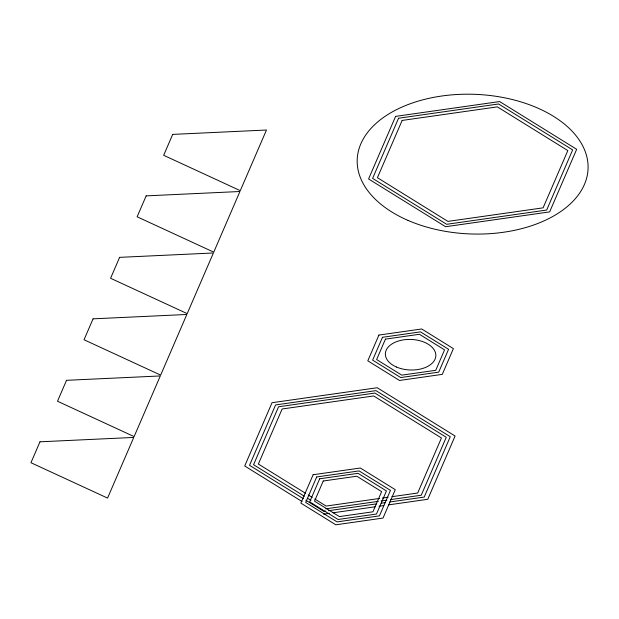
<?xml version="1.0" encoding="UTF-8"?>
<svg xmlns="http://www.w3.org/2000/svg" width="619" height="619" viewBox="0 0 619 619"><rect width="100%" height="100%" fill="white"/><g stroke="black" fill="none" stroke-linecap="round" stroke-linejoin="round"><path stroke-width="0.93" d="M379.524 498.457L326.128 506.063L314.7 498.976M382.387 498.047L388.105 497.235M391.92 496.693L417.67 493.026L441.44 437.966L373.675 395.951L282.132 408.989L258.363 464.049L305.716 493.413M325.834 508.826L378.302 501.351M381.165 500.941L386.89 500.129M390.705 499.587L421.237 495.231L446.253 437.277L374.921 393.05L278.565 406.776L253.55 464.737L304.378 496.252M325.749 511.108L323.838 511.379L305.871 500.237M328.619 510.698L376.414 503.889M381.188 503.208L385.01 502.659M389.792 501.978L424.208 497.08L450.268 436.704L375.965 390.635L275.594 404.934L249.534 465.31L303.426 498.721M323.544 514.141L329.277 513.321M333.107 512.78L375.176 506.783M379.006 506.234L383.788 505.553M388.57 504.872L427.775 499.285L455.089 436.024L377.219 387.734L272.027 402.721L244.714 465.991L302.095 501.568M308.169 494.929L312.247 497.459M307.658 498.287L310.939 500.322M39.98 441.804L30.95 462.718L107.567 498.086L133.75 437.432L39.98 441.804M66.527 380.321L57.497 401.236L134.114 436.596L160.298 375.95L66.527 380.321M93.067 318.839L84.037 339.754L160.654 375.114L186.837 314.467L93.067 318.839M119.614 257.357L110.584 278.271L187.201 313.632L213.385 252.985L119.614 257.357M146.154 195.875L137.132 216.789L213.748 252.15L239.932 191.503L146.154 195.875M172.701 134.393L163.671 155.299L240.288 190.667L266.472 130.021L172.701 134.393M395.603 116.38L368.584 178.961L445.61 226.716L549.649 211.891L576.668 149.318L499.641 101.562L395.603 116.38M398.574 118.229L372.599 178.388L446.655 224.302L546.678 210.05L572.652 149.891L498.605 103.977L398.574 118.229M402.141 120.434L377.42 177.699L447.901 221.401L543.111 207.837L567.832 150.572L497.351 106.87L402.141 120.434M313.137 474.734L300.873 503.131L335.823 524.796L383.022 518.072L395.278 489.675L360.335 468.01L313.137 474.734M316.704 476.947L305.693 502.442L337.069 521.894L379.455 515.859L390.465 490.364L359.082 470.912L316.704 476.947M378.913 335.072L367.802 360.815L399.487 380.461L442.283 374.363L453.394 348.621L421.709 328.975L378.913 335.072M319.675 478.789L309.709 501.87L338.113 519.48L376.484 514.018L386.449 490.937L358.045 473.326L319.675 478.789M382.48 337.285L372.623 360.126L400.733 377.559L438.716 372.151L448.582 349.302L420.463 331.869L382.48 337.285M323.242 481.002L314.529 501.181L339.367 516.586L372.917 511.805L381.629 491.625L356.792 476.22L323.242 481.002M385.451 339.127L376.631 359.554L401.777 375.145L435.745 370.309L444.566 349.874L419.419 334.283L385.451 339.127M396.469 367.028A25.271 15.282 2.3 0 0 435.791 356.428A25.271 15.282 2.3 0 0 399.526 340.698A25.271 15.282 2.3 0 0 396.469 367.028M408.053 220.418A115.521 69.846 2.3 0 0 587.81 171.958A115.521 69.846 2.3 0 0 422.026 100.038A115.521 69.846 2.3 0 0 408.053 220.418"/></g></svg>
